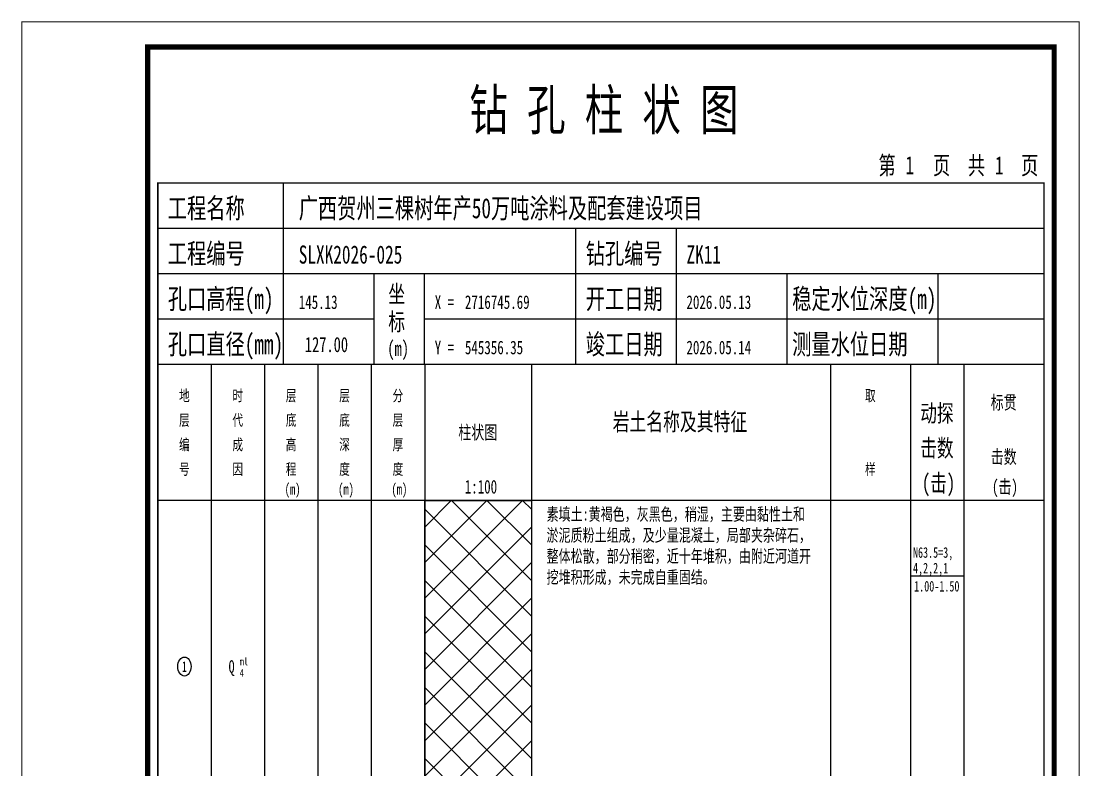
# Model space of a CAD drawing. Extents: x -27 to 2779, y -202 to 95.
# Drawn here: x 2332.9 to 2543.1, y -53.5 to 95.1 of the extents above; entities that cross this region are included whole.
import ezdxf
from ezdxf.enums import TextEntityAlignment as Align

# ---------------------------------------------------------------- set-up
doc = ezdxf.new("R2010")
doc.units = 0
doc.header["$MEASUREMENT"] = 0
doc.layers.add('ZZT_TC', color=7, linetype='Continuous')
doc.styles.add('BODYCONTENT', font='simfang.ttf', dxfattribs={"width": 0.7, "height": 2.5})
doc.styles.add('BODYTITLE', font='simfang.ttf', dxfattribs={"width": 0.7, "height": 3.5})
doc.styles.add('LZ_FONT', font='simfang.ttf', dxfattribs={"width": 0.7, "height": 8})
doc.styles.add('LZ_PMT_BZ', font='simfang.ttf', dxfattribs={"width": 0.7, "height": 3})

# ---------------------------------------------------------------- blocks, each defined once
blk = doc.blocks.new('block11', base_point=(27, 229))
for p, q in [((52, 229), (52, 265)), ((27, 256), (203, 256)), ((110, 229), (110, 256)), ((130, 229), (130, 256)), ((27, 247), (203, 247)), ((70, 229), (70, 247)), ((80, 229), (80, 247)), ((152, 229), (152, 247)), ((182, 229), (182, 247)), ((27, 238), (70, 238)), ((80, 238), (203, 238))]:
    blk.add_line(p, q)
for points, const_width in [([(0, 0), (210, 0), (210, 297), (0, 297)], 0.25), ([(25, 5), (205, 5), (205, 292), (25, 292)], 1), ([(27, 265), (203, 265), (203, 17), (27, 17)], 0.3)]:
    blk.add_lwpolyline(points, close=True, dxfattribs=dict(const_width=const_width))
at = {"const_width": 0.3}
blk.add_lwpolyline([(27, 229), (203, 229)], dxfattribs=at)
at = {"width": 0.7}
for s, height, style, p in [('钻 孔 柱 状 图', 8, 'LZ_FONT', (88.9, 275.54)), ('第', 3.6, 'LZ_FONT', (170.12, 266.7)), (' 1', 3.6, 'LZ_FONT', (173.78, 266.75)), ('页', 3.6, 'LZ_FONT', (180.96, 266.7)), ('共', 3.6, 'LZ_FONT', (187.88, 266.7)), (' 1', 3.6, 'LZ_FONT', (191.54, 266.7)), ('页', 3.6, 'LZ_FONT', (198.44, 266.7)), ('工程名称', 4, 'LZ_FONT', (29, 258)), ('广西贺州三棵树年产50万吨涂料及配套建设项目', 4, 'LZ_FONT', (55, 258)), ('工程编号', 4, 'LZ_FONT', (29, 249)), ('SLXK2026-025', 3.6, 'LZ_FONT', (55, 249)), ('钻孔编号', 4, 'LZ_FONT', (112, 249)), ('ZK11', 3.6, 'LZ_FONT', (132, 249)), ('孔口高程(m)', 4, 'LZ_FONT', (29, 240)), ('坐', 3.5, 'LZ_FONT', (72.79, 241.24)), ('开工日期', 4, 'LZ_FONT', (112, 240)), ('稳定水位深度(m)', 4, 'LZ_FONT', (153, 240)), ('145.13', 2.7, 'LZ_FONT', (55, 240)), ('X =', 2.7, 'LZ_FONT', (82, 240)), ('2716745.69', 2.7, 'LZ_FONT', (88, 240)), ('2026.05.13', 2.7, 'LZ_FONT', (132, 240)), ('标', 3.5, 'LZ_FONT', (72.79, 235.7)), ('孔口直径(mm)', 4, 'LZ_FONT', (29, 231)), ('竣工日期', 4, 'LZ_FONT', (112, 231)), ('测量水位日期', 4, 'LZ_FONT', (153, 231)), ('127.00', 3, 'LZ_PMT_BZ', (56.22, 231.43)), ('(m) ', 3, 'LZ_FONT', (72.59, 230.65)), ('Y =', 2.7, 'LZ_FONT', (82, 231)), ('545356.35', 2.7, 'LZ_FONT', (88, 231)), ('2026.05.14', 2.7, 'LZ_FONT', (132, 231))]:
    blk.add_text(s, height=height, dxfattribs=dict(at, style=style)).set_placement(p)

msp = doc.modelspace()

# ---------------------------------------------------------------- hatches: boundary and pattern name
at = {"layer": 'ZZT_TC'}
h = msp.add_hatch(dxfattribs=at)
h.set_pattern_fill('GKSTT', color=256, style=0)
h.set_pattern_definition([(45, (0, 0), (-3.535534, 3.535534), []), (135, (0, 0), (-3.535534, -3.535534), [])])
h.paths.add_polyline_path([(2413.01, 0), (2434.22, 0), (2434.22, -66), (2413.01, -66)], flags=0)

# ---------------------------------------------------------------- linework, layer by layer
for p, q in [((2360, 27), (2360, -185)), ((2370.6, 27), (2370.6, -185)), ((2381.2, 27), (2381.2, -185)), ((2391.81, 27), (2391.81, -185)), ((2402.41, 27), (2402.41, -185)), ((2413.01, 27), (2413.01, -185)), ((2434.22, 27), (2434.22, -185)), ((2493.59, 27), (2493.59, -185)), ((2509.49, 27), (2509.49, -185)), ((2520.1, 27), (2520.1, -185)), ((2536, 27), (2536, -185)), ((2509.49, -15), (2520.1, -15))]:
    msp.add_line(p, q, dxfattribs=at)
at = {"layer": 'ZZT_TC', "color": 7, "const_width": 0.3, "flags": 128}
msp.add_lwpolyline([(2360, 27), (2536, 27), (2536, -185), (2360, -185)], close=True, dxfattribs=at)
at = {"layer": 'ZZT_TC', "color": 7, "const_width": 0.3}
msp.add_lwpolyline([(2360, 0), (2536, 0)], dxfattribs=at)
at = {"layer": 'ZZT_TC'}
msp.add_lwpolyline([(2413.01, 0), (2434.22, 0), (2434.22, -66), (2413.01, -66)], close=True, dxfattribs=at)
at = {"layer": 'ZZT_TC', "color": 7}
msp.add_ellipse((2365.3, -33), major_axis=(0, 1.89), ratio=0.7, dxfattribs=at)

# ---------------------------------------------------------------- block references
at = {"layer": 'ZZT_TC'}
msp.add_blockref('block11', (2360, 27), dxfattribs=at)

# ---------------------------------------------------------------- texts
at = {"layer": 'ZZT_TC', "color": 7, "style": 'BODYTITLE', "width": 0.7}
for s, height, p in [('地', 2.21, (2364.23, 19.03)), ('时', 2.21, (2374.83, 19.03)), ('层', 2.21, (2385.43, 19.03)), ('层', 2.21, (2396.04, 19.03)), ('分', 2.21, (2406.64, 19.03)), ('取', 2.21, (2500.47, 19.03)), ('标贯', 2.7, (2525.43, 17.28)), ('动探', 3.462, (2511.44, 14.54)), ('层', 2.21, (2364.23, 14.16)), ('代', 2.21, (2374.83, 14.16)), ('底', 2.21, (2385.43, 14.16)), ('底', 2.21, (2396.04, 14.16)), ('层', 2.21, (2406.64, 14.16)), ('岩土名称及其特征', 3.5, (2450.34, 12.8)), ('柱状图', 2.7, (2419.69, 11.34)), ('击数', 3.462, (2511.44, 7.62)), ('编', 2.21, (2364.23, 9.3)), ('成', 2.21, (2374.83, 9.3)), ('高', 2.21, (2385.43, 9.3)), ('深', 2.21, (2396.04, 9.3)), ('厚', 2.21, (2406.64, 9.3)), ('击数', 2.7, (2525.43, 6.48)), ('号', 2.21, (2364.23, 4.43)), ('因', 2.21, (2374.83, 4.43)), ('程', 2.21, (2385.43, 4.43)), ('度', 2.21, (2396.04, 4.43)), ('度', 2.21, (2406.64, 4.43)), ('样', 2.21, (2500.47, 4.43)), ('(击)', 3.462, (2511.76, 0.69)), ('(击)', 2.7, (2525.68, 0.54)), ('(m)', 2.213, (2385.2, 0.44)), ('(m)', 2.213, (2395.81, 0.44)), ('(m)', 2.213, (2406.41, 0.44)), ('1:100', 2.7, (2420.97, 0.54))]:
    msp.add_text(s, height=height, dxfattribs=at).set_placement(p, align=Align.BOTTOM_LEFT)
at = {"layer": 'ZZT_TC', "color": 7, "style": 'BODYCONTENT', "width": 0.7}
for s, height, p in [('N63.5=3,', 2.1, (2509.99, -11.4)), ('4,2,2,1', 2.1, (2509.99, -14.5)), ('1.00-1.50', 2.1, (2510.22, -18.1)), ('ml', 1.5, (2376.28, -32.75)), ('1', 2.1, (2364.79, -34.05)), ('Q', 2.5, (2374.07, -34.25)), ('4', 1.5, (2376.28, -35))]:
    msp.add_text(s, height=height, dxfattribs=at).set_placement(p)
at = {"layer": 'ZZT_TC', "color": 7, "insert": (2437.22, -1.5), "char_height": 2.5, "width": 53.3735, "attachment_point": 1, "style": 'BODYCONTENT'}
msp.add_mtext('素填土:黄褐色，灰黑色，稍湿，主要由黏性土和淤泥质粉土组成，及少量混凝土，局部夹杂碎石，整体松散，部分稍密，近十年堆积，由附近河道开挖堆积形成，未完成自重固结。', dxfattribs=at)

doc.saveas('drawing.dxf')
